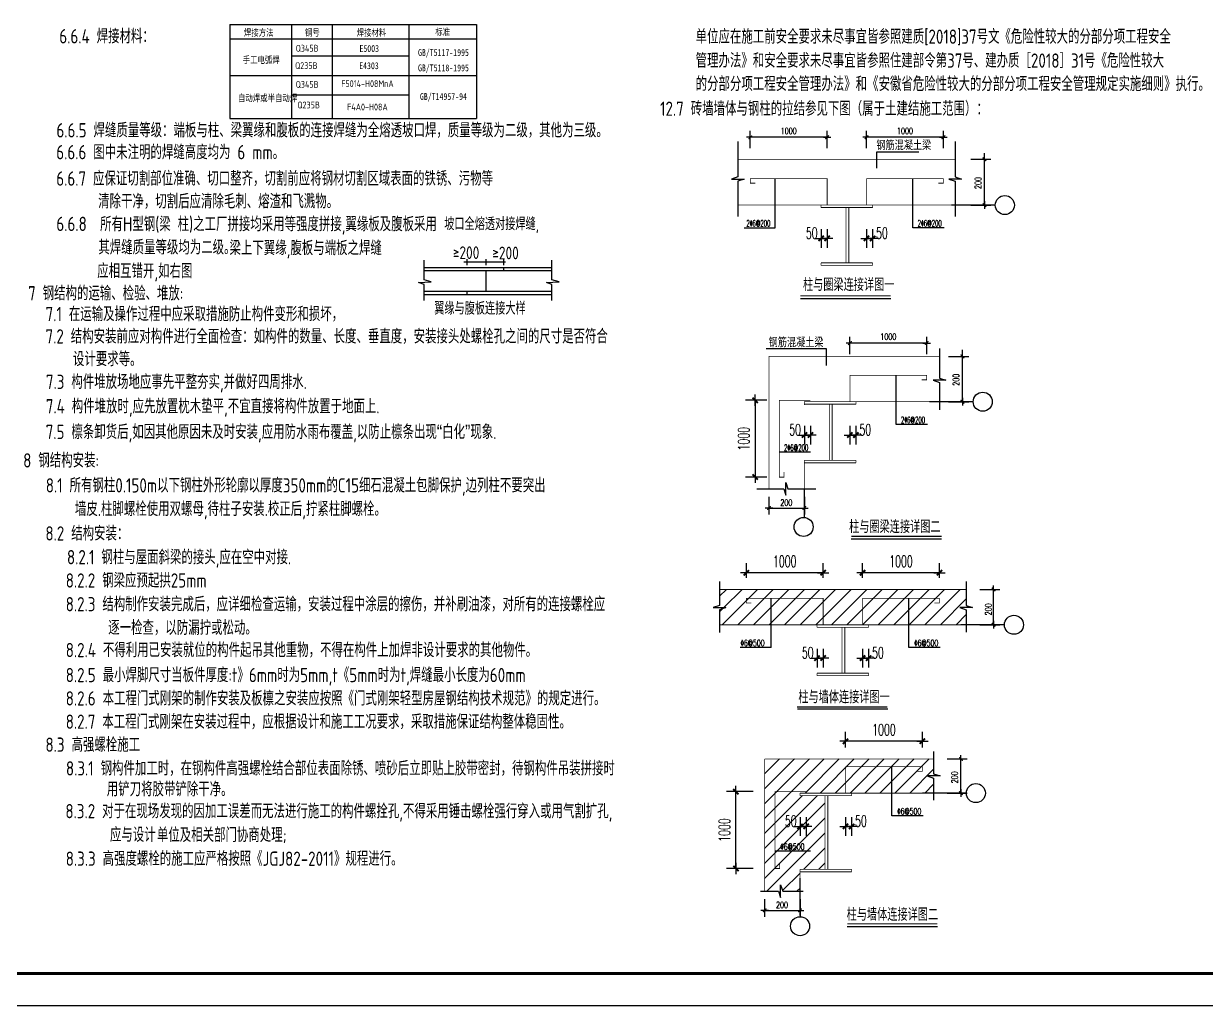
# Model space of a CAD drawing. Extents: x -307088 to 5640332, y -3541089 to -2181377.
# Drawn here: x 5498272 to 5535529, y -3063089 to -3032180 of the extents above; entities that cross this region are included whole.
import ezdxf
from ezdxf.enums import TextEntityAlignment as Align

# ---------------------------------------------------------------- set-up
doc = ezdxf.new("R2010")
doc.units = 0
doc.header["$LTSCALE"] = 100
doc.header["$MEASUREMENT"] = 0
doc.layers.get('0').update_dxf_attribs({"linetype": 'CONTINUOUS'})
doc.layers.get('DEFPOINTS').update_dxf_attribs({"linetype": 'CONTINUOUS'})
for name, color, linetype in [('102', 3, 'CONTINUOUS'), ('120', 7, 'CONTINUOUS'), ('12012', 1, 'CONTINUOUS'), ('323', 15, 'CONTINUOUS'), ('PUB_DIM', 3, 'CONTINUOUS'), ('PUB_TEXT', 7, 'CONTINUOUS'), ('PUB_TITLE', 4, 'CONTINUOUS'), ('THICK', 6, 'CONTINUOUS'), ('THIN', 7, 'CONTINUOUS'), ('标注尺寸', 253, 'CONTINUOUS'), ('标注钢筋', 253, 'CONTINUOUS')]:
    doc.layers.add(name, color=color, linetype=linetype)
doc.styles.add('11', font='')
doc.styles.add('_GBHZFS', font='txt.shx', dxfattribs={"width": 0.8, "bigfont": 'hztxt.shx'})
doc.styles.add('_HZTXT', font='tssdeng.shx', dxfattribs={"width": 0.8, "bigfont": 'HZTXT.shx'})
doc.styles.add('DIM_FONT', font='SIMPLEX.shx', dxfattribs={"width": 0.6, "bigfont": 'hztxt.shx'})
doc.styles.add('SIMPLEX', font='SIMPLEX.SHX')
doc.styles.get('11').set_extended_font_data('SimSun')
doc.dimstyles.new('DIMN120', dxfattribs={"dimscale": 1.2, "dimtxt": 300, "dimasz": 1, "dimexe": 250, "dimexo": 300, "dimgap": 150, "dimtad": 1, "dimdec": 0, "dimzin": 0, "dimdsep": 46, "dimtxsty": 'DIM_FONT', "dimblk": '_DIMX', "dimcen": 0.09, "dimclrt": 7, "dimadec": 0, "dimazin": 0, "dimtfac": 1, "dimtdec": 0, "dimtix": 1, "dimtmove": 2, "dimatfit": 3, "dimldrblk": '_DIMX', "dimfxl": 1, "dimtolj": 1, "dimtzin": 0, "dimarcsym": 0})

# ---------------------------------------------------------------- blocks, each defined once
blk = doc.blocks.new('_DIMX')
blk.add_line((-150, 0), (150, 0))
at = {"const_width": 50}
blk.add_lwpolyline([(-70, -70), (70, 70)], dxfattribs=at)
blk = doc.blocks.new('*D308')
at = {"layer": 'DEFPOINTS', "color": 0, "transparency": 16777216}
for p in [(5524300, -3044484), (5524492, -3044484), (5524492, -3045132)]:
    blk.add_point(p, dxfattribs=at)
at = {"layer": 'PUB_DIM', "color": 0, "lineweight": -2, "transparency": 16777216}
for p, q in [((5524300, -3044844), (5524300, -3045432)), ((5524492, -3044844), (5524492, -3045432)), ((5524299, -3045132), (5524298, -3045132)), ((5524300, -3045132), (5524492, -3045132)), ((5524493, -3045132), (5524494, -3045132))]:
    blk.add_line(p, q, dxfattribs=at)
at = {"layer": 'PUB_DIM', "color": 0, "lineweight": -2, "transparency": 16777216, "xscale": 1.199999999999999, "yscale": 1.199999999999999, "zscale": 1.199999999999999}
blk.add_blockref('_DIMX', (5524300, -3045132), dxfattribs=at)
at = {"layer": 'PUB_DIM', "color": 0, "lineweight": -2, "transparency": 16777216, "xscale": 1.199999999999999, "yscale": 1.199999999999999, "zscale": 1.199999999999999, "rotation": 180}
blk.add_blockref('_DIMX', (5524492, -3045132), dxfattribs=at)
at = {"layer": 'PUB_DIM', "color": 7, "transparency": 16777216, "insert": (5524784, -3044965), "char_height": 360, "attachment_point": 5, "style": 'DIM_FONT'}
blk.add_mtext('\\A1;50', dxfattribs=at)
blk = doc.blocks.new('*D309')
at = {"layer": 'DEFPOINTS', "color": 0, "transparency": 16777216}
for p in [(5522047, -3044038), (5521316, -3046457), (5522047, -3046457)]:
    blk.add_point(p, dxfattribs=at)
at = {"layer": 'PUB_DIM', "color": 0, "lineweight": -2, "transparency": 16777216}
for p, q in [((5521687, -3044038), (5521016, -3044038)), ((5521316, -3044039), (5521316, -3046456)), ((5521687, -3046457), (5521016, -3046457))]:
    blk.add_line(p, q, dxfattribs=at)
at = {"layer": 'PUB_DIM', "color": 0, "lineweight": -2, "transparency": 16777216, "xscale": 1.199999999999999, "yscale": 1.199999999999999, "zscale": 1.199999999999999}
for p, rotation in [((5521316, -3044038), 90), ((5521316, -3046457), 270)]:
    blk.add_blockref('_DIMX', p, dxfattribs=dict(at, rotation=rotation))
at = {"layer": 'PUB_DIM', "color": 7, "transparency": 16777216, "insert": (5520956, -3045247), "char_height": 360, "attachment_point": 5, "rotation": 90, "style": 'DIM_FONT'}
blk.add_mtext('\\A1;1000', dxfattribs=at)
blk = doc.blocks.new('*D310')
at = {"layer": 'DEFPOINTS', "color": 0, "transparency": 16777216}
for p in [(5522867, -3044484), (5523058, -3044484), (5523058, -3045132)]:
    blk.add_point(p, dxfattribs=at)
at = {"layer": 'PUB_DIM', "color": 0, "lineweight": -2, "transparency": 16777216}
for p, q in [((5522867, -3044844), (5522867, -3045432)), ((5523058, -3044844), (5523058, -3045432)), ((5522865, -3045132), (5522864, -3045132)), ((5522867, -3045132), (5523058, -3045132)), ((5523059, -3045132), (5523060, -3045132))]:
    blk.add_line(p, q, dxfattribs=at)
at = {"layer": 'PUB_DIM', "color": 0, "lineweight": -2, "transparency": 16777216, "xscale": 1.199999999999999, "yscale": 1.199999999999999, "zscale": 1.199999999999999}
blk.add_blockref('_DIMX', (5522867, -3045132), dxfattribs=at)
at = {"layer": 'PUB_DIM', "color": 0, "lineweight": -2, "transparency": 16777216, "xscale": 1.199999999999999, "yscale": 1.199999999999999, "zscale": 1.199999999999999, "rotation": 180}
blk.add_blockref('_DIMX', (5523058, -3045132), dxfattribs=at)
at = {"layer": 'PUB_DIM', "color": 7, "transparency": 16777216, "insert": (5522574, -3044965), "char_height": 360, "attachment_point": 5, "style": 'DIM_FONT'}
blk.add_mtext('\\A1;50', dxfattribs=at)
blk = doc.blocks.new('*D311')
at = {"layer": 'DEFPOINTS', "color": 0, "transparency": 16777216}
for p in [(5524164, -3054774), (5524164, -3055331), (5526584, -3055331)]:
    blk.add_point(p, dxfattribs=at)
at = {"layer": 'PUB_DIM', "color": 0, "lineweight": -2, "transparency": 16777216}
for p, q in [((5524164, -3054971), (5524164, -3054474)), ((5526584, -3054971), (5526584, -3054474)), ((5526583, -3054774), (5524165, -3054774))]:
    blk.add_line(p, q, dxfattribs=at)
at = {"layer": 'PUB_DIM', "color": 0, "lineweight": -2, "transparency": 16777216, "xscale": 1.199999999999999, "yscale": 1.199999999999999, "zscale": 1.199999999999999, "rotation": 180}
blk.add_blockref('_DIMX', (5524164, -3054774), dxfattribs=at)
at = {"layer": 'PUB_DIM', "color": 0, "lineweight": -2, "transparency": 16777216, "xscale": 1.199999999999999, "yscale": 1.199999999999999, "zscale": 1.199999999999999}
blk.add_blockref('_DIMX', (5526584, -3054774), dxfattribs=at)
at = {"layer": 'PUB_DIM', "color": 7, "transparency": 16777216, "insert": (5525374, -3054414), "char_height": 360, "attachment_point": 5, "style": 'DIM_FONT'}
blk.add_mtext('\\A1;1000', dxfattribs=at)
blk = doc.blocks.new('*D312')
at = {"layer": 'DEFPOINTS', "color": 0, "transparency": 16777216}
for p in [(5524164, -3056807), (5524355, -3056807), (5524355, -3057455)]:
    blk.add_point(p, dxfattribs=at)
at = {"layer": 'PUB_DIM', "color": 0, "lineweight": -2, "transparency": 16777216}
for p, q in [((5524164, -3057167), (5524164, -3057755)), ((5524355, -3057167), (5524355, -3057755)), ((5524163, -3057455), (5524162, -3057455)), ((5524164, -3057455), (5524355, -3057455)), ((5524357, -3057455), (5524358, -3057455))]:
    blk.add_line(p, q, dxfattribs=at)
at = {"layer": 'PUB_DIM', "color": 0, "lineweight": -2, "transparency": 16777216, "xscale": 1.199999999999999, "yscale": 1.199999999999999, "zscale": 1.199999999999999}
blk.add_blockref('_DIMX', (5524164, -3057455), dxfattribs=at)
at = {"layer": 'PUB_DIM', "color": 0, "lineweight": -2, "transparency": 16777216, "xscale": 1.199999999999999, "yscale": 1.199999999999999, "zscale": 1.199999999999999, "rotation": 180}
blk.add_blockref('_DIMX', (5524355, -3057455), dxfattribs=at)
at = {"layer": 'PUB_DIM', "color": 7, "transparency": 16777216, "insert": (5524648, -3057288), "char_height": 360, "attachment_point": 5, "style": 'DIM_FONT'}
blk.add_mtext('\\A1;50', dxfattribs=at)
blk = doc.blocks.new('*D313')
at = {"layer": 'DEFPOINTS', "color": 0, "transparency": 16777216}
for p in [(5522730, -3056807), (5522922, -3056807), (5522922, -3057455)]:
    blk.add_point(p, dxfattribs=at)
at = {"layer": 'PUB_DIM', "color": 0, "lineweight": -2, "transparency": 16777216}
for p, q in [((5522730, -3057167), (5522730, -3057755)), ((5522922, -3057167), (5522922, -3057755)), ((5522729, -3057455), (5522728, -3057455)), ((5522730, -3057455), (5522922, -3057455)), ((5522923, -3057455), (5522924, -3057455))]:
    blk.add_line(p, q, dxfattribs=at)
at = {"layer": 'PUB_DIM', "color": 0, "lineweight": -2, "transparency": 16777216, "xscale": 1.199999999999999, "yscale": 1.199999999999999, "zscale": 1.199999999999999}
blk.add_blockref('_DIMX', (5522730, -3057455), dxfattribs=at)
at = {"layer": 'PUB_DIM', "color": 0, "lineweight": -2, "transparency": 16777216, "xscale": 1.199999999999999, "yscale": 1.199999999999999, "zscale": 1.199999999999999, "rotation": 180}
blk.add_blockref('_DIMX', (5522922, -3057455), dxfattribs=at)
at = {"layer": 'PUB_DIM', "color": 7, "transparency": 16777216, "insert": (5522438, -3057288), "char_height": 360, "attachment_point": 5, "style": 'DIM_FONT'}
blk.add_mtext('\\A1;50', dxfattribs=at)
blk = doc.blocks.new('*D314')
at = {"layer": 'DEFPOINTS', "color": 0, "transparency": 16777216}
for p in [(5520708, -3056361), (5521615, -3056361), (5521615, -3058780)]:
    blk.add_point(p, dxfattribs=at)
at = {"layer": 'PUB_DIM', "color": 0, "lineweight": -2, "transparency": 16777216}
for p, q in [((5521255, -3056361), (5520408, -3056361)), ((5520708, -3058779), (5520708, -3056362)), ((5521255, -3058780), (5520408, -3058780))]:
    blk.add_line(p, q, dxfattribs=at)
at = {"layer": 'PUB_DIM', "color": 0, "lineweight": -2, "transparency": 16777216, "xscale": 1.199999999999999, "yscale": 1.199999999999999, "zscale": 1.199999999999999}
for p, rotation in [((5520708, -3056361), 90), ((5520708, -3058780), 270)]:
    blk.add_blockref('_DIMX', p, dxfattribs=dict(at, rotation=rotation))
at = {"layer": 'PUB_DIM', "color": 7, "transparency": 16777216, "insert": (5520348, -3057570), "char_height": 360, "attachment_point": 5, "rotation": 90, "style": 'DIM_FONT'}
blk.add_mtext('\\A1;1000', dxfattribs=at)
blk = doc.blocks.new('*D315')
at = {"layer": 'DEFPOINTS', "color": 0, "transparency": 16777216}
for p in [(5524826, -3038292), (5525017, -3038292), (5525017, -3038940)]:
    blk.add_point(p, dxfattribs=at)
at = {"layer": 'PUB_DIM', "color": 0, "lineweight": -2, "transparency": 16777216}
for p, q in [((5524825, -3038940), (5524824, -3038940)), ((5524826, -3038652), (5524826, -3039240)), ((5524826, -3038940), (5525017, -3038940)), ((5525017, -3038652), (5525017, -3039240)), ((5525019, -3038940), (5525020, -3038940))]:
    blk.add_line(p, q, dxfattribs=at)
at = {"layer": 'PUB_DIM', "color": 0, "lineweight": -2, "transparency": 16777216, "xscale": 1.199999999999999, "yscale": 1.199999999999999, "zscale": 1.199999999999999}
blk.add_blockref('_DIMX', (5524826, -3038940), dxfattribs=at)
at = {"layer": 'PUB_DIM', "color": 0, "lineweight": -2, "transparency": 16777216, "xscale": 1.199999999999999, "yscale": 1.199999999999999, "zscale": 1.199999999999999, "rotation": 180}
blk.add_blockref('_DIMX', (5525017, -3038940), dxfattribs=at)
at = {"layer": 'PUB_DIM', "color": 7, "transparency": 16777216, "insert": (5525310, -3038773), "char_height": 360, "attachment_point": 5, "style": 'DIM_FONT'}
blk.add_mtext('\\A1;50', dxfattribs=at)
blk = doc.blocks.new('*D316')
at = {"layer": 'DEFPOINTS', "color": 0, "transparency": 16777216}
for p in [(5524700, -3049468), (5524700, -3049993), (5527120, -3049993)]:
    blk.add_point(p, dxfattribs=at)
at = {"layer": 'PUB_DIM', "color": 0, "lineweight": -2, "transparency": 16777216}
for p, q in [((5524700, -3049633), (5524700, -3049168)), ((5527120, -3049633), (5527120, -3049168)), ((5527119, -3049468), (5524701, -3049468))]:
    blk.add_line(p, q, dxfattribs=at)
at = {"layer": 'PUB_DIM', "color": 0, "lineweight": -2, "transparency": 16777216, "xscale": 1.199999999999999, "yscale": 1.199999999999999, "zscale": 1.199999999999999, "rotation": 180}
blk.add_blockref('_DIMX', (5524700, -3049468), dxfattribs=at)
at = {"layer": 'PUB_DIM', "color": 0, "lineweight": -2, "transparency": 16777216, "xscale": 1.199999999999999, "yscale": 1.199999999999999, "zscale": 1.199999999999999}
blk.add_blockref('_DIMX', (5527120, -3049468), dxfattribs=at)
at = {"layer": 'PUB_DIM', "color": 7, "transparency": 16777216, "insert": (5525910, -3049108), "char_height": 360, "attachment_point": 5, "style": 'DIM_FONT'}
blk.add_mtext('\\A1;1000', dxfattribs=at)
blk = doc.blocks.new('*D317')
at = {"layer": 'DEFPOINTS', "color": 0, "transparency": 16777216}
for p in [(5523392, -3038292), (5523583, -3038292), (5523583, -3038940)]:
    blk.add_point(p, dxfattribs=at)
at = {"layer": 'PUB_DIM', "color": 0, "lineweight": -2, "transparency": 16777216}
for p, q in [((5523391, -3038940), (5523390, -3038940)), ((5523392, -3038652), (5523392, -3039240)), ((5523392, -3038940), (5523583, -3038940)), ((5523583, -3038652), (5523583, -3039240)), ((5523585, -3038940), (5523586, -3038940))]:
    blk.add_line(p, q, dxfattribs=at)
at = {"layer": 'PUB_DIM', "color": 0, "lineweight": -2, "transparency": 16777216, "xscale": 1.199999999999999, "yscale": 1.199999999999999, "zscale": 1.199999999999999}
blk.add_blockref('_DIMX', (5523392, -3038940), dxfattribs=at)
at = {"layer": 'PUB_DIM', "color": 0, "lineweight": -2, "transparency": 16777216, "xscale": 1.199999999999999, "yscale": 1.199999999999999, "zscale": 1.199999999999999, "rotation": 180}
blk.add_blockref('_DIMX', (5523583, -3038940), dxfattribs=at)
at = {"layer": 'PUB_DIM', "color": 7, "transparency": 16777216, "insert": (5523099, -3038773), "char_height": 360, "attachment_point": 5, "style": 'DIM_FONT'}
blk.add_mtext('\\A1;50', dxfattribs=at)
blk = doc.blocks.new('*D318')
at = {"layer": 'DEFPOINTS', "color": 0, "transparency": 16777216}
for p in [(5521038, -3049468), (5521038, -3049993), (5523457, -3049993)]:
    blk.add_point(p, dxfattribs=at)
at = {"layer": 'PUB_DIM', "color": 0, "lineweight": -2, "transparency": 16777216}
for p, q in [((5521038, -3049633), (5521038, -3049168)), ((5523457, -3049633), (5523457, -3049168)), ((5523456, -3049468), (5521039, -3049468))]:
    blk.add_line(p, q, dxfattribs=at)
at = {"layer": 'PUB_DIM', "color": 0, "lineweight": -2, "transparency": 16777216, "xscale": 1.199999999999999, "yscale": 1.199999999999999, "zscale": 1.199999999999999, "rotation": 180}
blk.add_blockref('_DIMX', (5521038, -3049468), dxfattribs=at)
at = {"layer": 'PUB_DIM', "color": 0, "lineweight": -2, "transparency": 16777216, "xscale": 1.199999999999999, "yscale": 1.199999999999999, "zscale": 1.199999999999999}
blk.add_blockref('_DIMX', (5523457, -3049468), dxfattribs=at)
at = {"layer": 'PUB_DIM', "color": 7, "transparency": 16777216, "insert": (5522248, -3049108), "char_height": 360, "attachment_point": 5, "style": 'DIM_FONT'}
blk.add_mtext('\\A1;1000', dxfattribs=at)
blk = doc.blocks.new('*D319')
at = {"layer": 'DEFPOINTS', "color": 0, "transparency": 16777216}
for p in [(5524700, -3051507), (5524891, -3051507), (5524891, -3052155)]:
    blk.add_point(p, dxfattribs=at)
at = {"layer": 'PUB_DIM', "color": 0, "lineweight": -2, "transparency": 16777216}
for p, q in [((5524700, -3051867), (5524700, -3052455)), ((5524891, -3051867), (5524891, -3052455)), ((5524699, -3052155), (5524698, -3052155)), ((5524700, -3052155), (5524891, -3052155)), ((5524892, -3052155), (5524894, -3052155))]:
    blk.add_line(p, q, dxfattribs=at)
at = {"layer": 'PUB_DIM', "color": 0, "lineweight": -2, "transparency": 16777216, "xscale": 1.199999999999999, "yscale": 1.199999999999999, "zscale": 1.199999999999999}
blk.add_blockref('_DIMX', (5524700, -3052155), dxfattribs=at)
at = {"layer": 'PUB_DIM', "color": 0, "lineweight": -2, "transparency": 16777216, "xscale": 1.199999999999999, "yscale": 1.199999999999999, "zscale": 1.199999999999999, "rotation": 180}
blk.add_blockref('_DIMX', (5524891, -3052155), dxfattribs=at)
at = {"layer": 'PUB_DIM', "color": 7, "transparency": 16777216, "insert": (5525184, -3051988), "char_height": 360, "attachment_point": 5, "style": 'DIM_FONT'}
blk.add_mtext('\\A1;50', dxfattribs=at)
blk = doc.blocks.new('*D320')
at = {"layer": 'DEFPOINTS', "color": 0, "transparency": 16777216}
for p in [(5523266, -3051507), (5523457, -3051507), (5523457, -3052155)]:
    blk.add_point(p, dxfattribs=at)
at = {"layer": 'PUB_DIM', "color": 0, "lineweight": -2, "transparency": 16777216}
for p, q in [((5523266, -3051867), (5523266, -3052455)), ((5523457, -3051867), (5523457, -3052455)), ((5523265, -3052155), (5523264, -3052155)), ((5523266, -3052155), (5523457, -3052155)), ((5523459, -3052155), (5523460, -3052155))]:
    blk.add_line(p, q, dxfattribs=at)
at = {"layer": 'PUB_DIM', "color": 0, "lineweight": -2, "transparency": 16777216, "xscale": 1.199999999999999, "yscale": 1.199999999999999, "zscale": 1.199999999999999}
blk.add_blockref('_DIMX', (5523266, -3052155), dxfattribs=at)
at = {"layer": 'PUB_DIM', "color": 0, "lineweight": -2, "transparency": 16777216, "xscale": 1.199999999999999, "yscale": 1.199999999999999, "zscale": 1.199999999999999, "rotation": 180}
blk.add_blockref('_DIMX', (5523457, -3052155), dxfattribs=at)
at = {"layer": 'PUB_DIM', "color": 7, "transparency": 16777216, "insert": (5522973, -3051988), "char_height": 360, "attachment_point": 5, "style": 'DIM_FONT'}
blk.add_mtext('\\A1;50', dxfattribs=at)

msp = doc.modelspace()

# ---------------------------------------------------------------- hatches: boundary and pattern name
h = msp.add_hatch()
h.set_pattern_fill('ANSI31', color=256, scale=2666.666667, style=0)
h.set_pattern_definition([(45, (5400580.26, -2927457.97), (-235.70226, 235.70226), [])])
h.paths.add_polyline_path([(5524164.2, -3056406.9), (5524164.2, -3055575.9), (5525624, -3055575.9), (5525624, -3056406.9), (5526938.6, -3056406.9), (5526938.6, -3055932.7), (5526738.6, -3055866.1), (5527138.6, -3055866.1), (5526938.6, -3055799.4), (5526938.6, -3055330.9), (5521614.7, -3055330.9), (5521614.7, -3059496.1), (5522049.4, -3059496.1), (5522116.1, -3059696.1), (5522116.1, -3059296.1), (5522182.8, -3059496.1), (5522730.4, -3059496.1), (5522730.4, -3058804.4), (5523514.3, -3058804.4), (5523514.3, -3056485.7), (5522730.4, -3056485.7), (5522730.4, -3056406.9)])
h.paths.add_polyline_path([(5525624, -3056406.9), (5525624, -3055575.9), (5524164.2, -3055575.9), (5524164.2, -3056406.9), (5524355.5, -3056406.9)], flags=16)
h.paths.add_polyline_path([(5522258.1, -3057138.1), (5522617.1, -3057138.1), (5522617.1, -3057438.1), (5522258.1, -3057438.1)], flags=24)
h.paths.add_polyline_path([(5522171.3, -3058228.3), (5523031.4, -3058228.3), (5523031.4, -3057928.3), (5522171.3, -3057928.3)], flags=24)
at = {"layer": '标注尺寸'}
h = msp.add_hatch(dxfattribs=at)
h.set_pattern_fill('ANSI31', color=256, scale=2777.777767, style=0)
h.set_pattern_definition([(45, (5420886.05, -3042469.5), (-245.5232, 245.5232), [])])
h.paths.add_polyline_path([(5520195.1, -3049993.4), (5520195.1, -3050498.9), (5519995.1, -3050565.6), (5520395.1, -3050565.6), (5520195.1, -3050632.2), (5520195.1, -3051107), (5521820.8, -3051107), (5521820.8, -3050276), (5523457.4, -3050276), (5523457.4, -3051107), (5524700, -3051107), (5524700, -3050276), (5526159.8, -3050276), (5526159.8, -3051107), (5527967.3, -3051107), (5527967.3, -3050632.2), (5527767.3, -3050565.6), (5528167.3, -3050565.6), (5527967.3, -3050498.9), (5527967.3, -3049993.4)])
h.paths.add_polyline_path([(5523266.2, -3051107), (5523457.4, -3051107), (5523457.4, -3050276), (5521820.8, -3050276), (5521820.8, -3051107)], flags=17)
h.paths.add_polyline_path([(5526159.8, -3051107), (5526159.8, -3050276), (5524700, -3050276), (5524700, -3051107), (5524891.3, -3051107)])

# ---------------------------------------------------------------- linework, layer by layer
at = {"color": 0}
for p, q in [((5504768.9, -3032203.7), (5512538.9, -3032203.7)), ((5504768.9, -3032203.7), (5504768.9, -3035162.5)), ((5506715.1, -3032203.7), (5506715.1, -3035162.5)), ((5507991.3, -3032203.7), (5507991.3, -3035162.5)), ((5510401.3, -3032203.7), (5510401.3, -3035162.5)), ((5512538.9, -3032203.7), (5512538.9, -3035162.5)), ((5504768.9, -3032652.8), (5512538.9, -3032652.8)), ((5506715.1, -3033190.8), (5510401.3, -3033190.8)), ((5504768.9, -3033815.1), (5512538.9, -3033815.1)), ((5506715.1, -3034420.8), (5510401.3, -3034420.8)), ((5504768.9, -3035162.5), (5512538.9, -3035162.5)), ((5510884.8, -3040243.9), (5510884.8, -3039629.3)), ((5512143.2, -3039674.3), (5513447.9, -3039674.3)), ((5512240.3, -3039780.3), (5512240.3, -3039598.8)), ((5512846.8, -3039780.3), (5512846.8, -3039598.8)), ((5513396.8, -3039780.3), (5513396.8, -3039598.8)), ((5514916, -3040243.9), (5514916, -3039629.3)), ((5510884.8, -3039857.6), (5514916, -3039857.6)), ((5510884.8, -3039951.6), (5514916, -3039951.6)), ((5512846.7, -3040601.6), (5512846.7, -3039951.6)), ((5513397.6, -3039951.6), (5513397.6, -3039857.6)), ((5510710.2, -3040324.5), (5511113.3, -3040311.1)), ((5510884.8, -3040391.6), (5510710.2, -3040324.5)), ((5511113.3, -3040311.1), (5510884.8, -3040243.9)), ((5510884.8, -3040897), (5510884.8, -3040391.6)), ((5514741.3, -3040324.5), (5515144.5, -3040311.1)), ((5514916, -3040391.6), (5514741.3, -3040324.5)), ((5515144.5, -3040311.1), (5514916, -3040243.9)), ((5514916, -3040897), (5514916, -3040391.6)), ((5510884.8, -3040601.6), (5514916, -3040601.6)), ((5510884.8, -3040709.1), (5514916, -3040709.1)), ((5512242, -3040709.1), (5512242, -3040601.6))]:
    msp.add_line(p, q, dxfattribs=at)
at = {"color": 0, "linetype": 'ByBlock'}
for p, q in [((5521163.8, -3036103.9, 148400), (5521163.8, -3035556.4, 148400)), ((5523583.5, -3036103.9, 148400), (5523583.5, -3035556.4, 148400)), ((5524826.1, -3036103.9, 148400), (5524826.1, -3035556.4, 148400)), ((5527245.7, -3036103.9, 148400), (5527245.7, -3035556.4, 148400)), ((5523582.7, -3035756.4, 148400), (5521164.6, -3035756.4, 148400)), ((5527244.9, -3035756.4, 148400), (5524826.9, -3035756.4, 148400)), ((5528540.3, -3037060.1, 148400), (5528540.3, -3036257.2, 148400)), ((5528107, -3036449.6, 148400), (5528740.3, -3036449.6, 148400)), ((5528540.3, -3037891.1, 148400), (5528540.3, -3037061.7, 148400)), ((5528107, -3037891.9, 148400), (5528740.3, -3037891.9, 148400)), ((5524300.4, -3042583.4, 148400), (5524300.4, -3042036, 148400)), ((5526719.3, -3042236, 148400), (5524301.2, -3042236, 148400)), ((5526720.1, -3042583.4, 148400), (5526720.1, -3042036, 148400)), ((5527411, -3042656.5, 148400), (5528044.2, -3042656.5, 148400)), ((5527844.2, -3043252.1, 148400), (5527844.2, -3042449.1, 148400)), ((5527844.2, -3044083.1, 148400), (5527844.2, -3043253.7, 148400)), ((5527411, -3044083.9, 148400), (5528044.2, -3044083.9, 148400)), ((5521750.9, -3047078.3, 148400), (5521750.9, -3047630.4, 148400)), ((5522866.6, -3047078.3, 148400), (5522866.6, -3047630.4, 148400)), ((5521750.9, -3047430.4, 148400), (5522079.4, -3047430.4, 148400)), ((5522081, -3047430.4, 148400), (5522865.8, -3047430.4, 148400)), ((5528394.9, -3049993.4, 148400), (5529028.2, -3049993.4, 148400)), ((5528828.2, -3050275.2, 148400), (5528828.2, -3049993.4, 148400)), ((5528828.2, -3051106.2, 148400), (5528828.2, -3050276.8, 148400)), ((5528394.9, -3051107, 148400), (5529028.2, -3051107, 148400)), ((5527366.2, -3055330.9, 148400), (5527999.4, -3055330.9, 148400)), ((5527799.4, -3055575.1, 148400), (5527799.4, -3055211.1, 148400)), ((5527799.4, -3056406.1, 148400), (5527799.4, -3055576.7, 148400)), ((5527366.2, -3056406.9, 148400), (5527999.4, -3056406.9, 148400)), ((5521614.7, -3059746, 148400), (5521614.7, -3060298, 148400)), ((5522730.4, -3059746, 148400), (5522730.4, -3060298, 148400)), ((5521614.7, -3060098, 148400), (5521943.1, -3060098, 148400)), ((5521944.7, -3060098, 148400), (5522729.6, -3060098, 148400))]:
    msp.add_line(p, q, dxfattribs=at)
at = {"color": 4, "const_width": 26.3, "elevation": 148400}
for points in [[(5527613.2, -3036449.6), (5520768.2, -3036449.6)], [(5523392.2, -3037891.9), (5520768.2, -3037891.9)], [(5523392.2, -3037891.9), (5523392.2, -3037970.7)], [(5525017.3, -3037891.9), (5523392.2, -3037891.9)], [(5525017.3, -3037891.9), (5525017.3, -3037970.7)], [(5527613.2, -3037891.9), (5525017.3, -3037891.9)], [(5524266.7, -3037970.7), (5523392.2, -3037970.7)], [(5524176.2, -3037970.7), (5524176.2, -3039710.4)], [(5524266.7, -3037970.7), (5524266.7, -3039710.4)], [(5524266.7, -3037970.7), (5525017.3, -3037970.7)], [(5523392.2, -3039710.4), (5523392.2, -3039789.2)], [(5525017.3, -3039710.4), (5523392.2, -3039710.4)], [(5525017.3, -3039710.4), (5525017.3, -3039789.2)], [(5524266.7, -3039789.2), (5523392.2, -3039789.2)], [(5524266.7, -3039789.2), (5525017.3, -3039789.2)], [(5527119.9, -3042656.5), (5521750.9, -3042656.5), (5521750.9, -3046830.4)], [(5527119.9, -3044083.9), (5522866.6, -3044083.9), (5522866.6, -3044188.7)], [(5522866.6, -3044083.9), (5522866.6, -3044162.7)], [(5524491.7, -3044083.9), (5522866.6, -3044083.9)], [(5523741.1, -3044162.7), (5522866.6, -3044162.7)], [(5523650.6, -3044162.7), (5523650.6, -3045926.5)], [(5523741.1, -3044162.7), (5523741.1, -3045926.5)], [(5523741.1, -3044162.7), (5524491.7, -3044162.7)], [(5524491.7, -3044083.9), (5524491.7, -3044162.7)], [(5522866.6, -3045926.5), (5522866.6, -3046830.4)], [(5522866.6, -3045926.5), (5522866.6, -3046005.3)], [(5524491.7, -3045926.5), (5522866.6, -3045926.5)], [(5523741.1, -3046005.3), (5522866.6, -3046005.3)], [(5523741.1, -3046005.3), (5524491.7, -3046005.3)], [(5524491.7, -3045926.5), (5524491.7, -3046005.3)], [(5527967.3, -3049993.4), (5520195.1, -3049993.4)], [(5523266.2, -3051107), (5520195.1, -3051107)], [(5523266.2, -3051107), (5523266.2, -3051185.8)], [(5524891.3, -3051107), (5523266.2, -3051107)], [(5524140.7, -3051185.8), (5523266.2, -3051185.8)], [(5524050.1, -3051185.8), (5524050.1, -3052630.7)], [(5524140.7, -3051185.8), (5524891.3, -3051185.8)], [(5524140.7, -3051185.8), (5524140.7, -3052630.7)], [(5527967.3, -3051107), (5524891.3, -3051107)], [(5524891.3, -3051107), (5524891.3, -3051185.8)], [(5523266.2, -3052630.7), (5523266.2, -3052709.5)], [(5524891.3, -3052630.7), (5523266.2, -3052630.7)], [(5524140.7, -3052709.5), (5523266.2, -3052709.5)], [(5524140.7, -3052709.5), (5524891.3, -3052709.5)], [(5524891.3, -3052630.7), (5524891.3, -3052709.5)], [(5526938.6, -3055330.9), (5521614.7, -3055330.9)], [(5521614.7, -3055330.9), (5521614.7, -3059496.1)], [(5522730.4, -3056406.9), (5522730.4, -3056485.7)], [(5524355.5, -3056406.9), (5522730.4, -3056406.9)], [(5523604.9, -3056485.7), (5522730.4, -3056485.7)], [(5523514.3, -3056485.7), (5523514.3, -3058804.4)], [(5523604.9, -3056485.7), (5524355.5, -3056485.7)], [(5523604.9, -3056485.7), (5523604.9, -3058804.4)], [(5526938.6, -3056406.9), (5524355.5, -3056406.9)], [(5524355.5, -3056406.9), (5524355.5, -3056485.7)], [(5522730.4, -3058804.4), (5522730.4, -3059496.1)], [(5522730.4, -3058804.4), (5522730.4, -3058883.2)], [(5524355.5, -3058804.4), (5522730.4, -3058804.4)], [(5523604.9, -3058883.2), (5522730.4, -3058883.2)], [(5523604.9, -3058883.2), (5524355.5, -3058883.2)], [(5524355.5, -3058804.4), (5524355.5, -3058883.2)]]:
    msp.add_lwpolyline(points, dxfattribs=at)
at = {"color": 0, "const_width": 28.8}
for points in [[(5512255.8, -3039659.1), (5512217.3, -3039697.5)], [(5512862.3, -3039659.1), (5512823.8, -3039697.5)], [(5513412.3, -3039659.1), (5513373.8, -3039697.5)]]:
    msp.add_lwpolyline(points, dxfattribs=at)
at = {"layer": '102'}
for centre in [(5529180.6, -3037891.9, 148400), (5528484.6, -3044083.9, 148400), (5522842.1, -3048026.6, 148400), (5529468.5, -3051107, 148400), (5528268.5, -3056406.9, 148400), (5522730.4, -3060598, 148400)]:
    msp.add_circle(centre, 300, dxfattribs=at)
at = {"layer": '120'}
for p, q in [((5528880.6, -3037891.9, 148400), (5527503.6, -3037891.9, 148400)), ((5528184.6, -3044083.9, 148400), (5526807.6, -3044083.9, 148400)), ((5522866.6, -3047727.6, 148400), (5522866.6, -3046830.4, 148400)), ((5529168.5, -3051107, 148400), (5527791.5, -3051107, 148400)), ((5527968.5, -3056406.9, 148400), (5526591.4, -3056406.9, 148400)), ((5522730.4, -3060259.8, 148400), (5522730.4, -3059088, 148400))]:
    msp.add_line(p, q, dxfattribs=at)
at = {"layer": '12012', "const_width": 25, "elevation": 148400}
for points in [[(5523583.5, -3037891.9), (5523583.5, -3037060.9), (5521163.8, -3037060.9), (5521163.8, -3037203.1), (5521322, -3037203.1)], [(5524826.1, -3037891.9), (5524826.1, -3037060.9), (5527245.7, -3037060.9), (5527245.7, -3037203.1), (5527087.6, -3037203.1)], [(5524300.4, -3044083.9), (5524300.4, -3043252.9), (5526720.1, -3043252.9), (5526720.1, -3043395), (5526562, -3043395)], [(5523049.1, -3044037.6), (5522080.2, -3044037.6), (5522080.2, -3046457.2), (5522222.4, -3046457.2), (5522222.4, -3046299.1)], [(5523457.4, -3051107), (5523457.4, -3050276), (5521037.8, -3050276), (5521037.8, -3050418.2), (5521195.9, -3050418.2)], [(5524700, -3051107), (5524700, -3050276), (5527119.7, -3050276), (5527119.7, -3050418.2), (5526961.6, -3050418.2)], [(5524164.2, -3056406.9), (5524164.2, -3055575.9), (5526583.9, -3055575.9), (5526583.9, -3055718.1), (5526425.7, -3055718.1)], [(5522912.8, -3056360.6), (5521943.9, -3056360.6), (5521943.9, -3058780.3), (5522086.1, -3058780.3), (5522086.1, -3058622.1)]]:
    msp.add_lwpolyline(points, dxfattribs=at)
at = {"layer": '323', "elevation": 148400}
for points in [[(5520768.2, -3035891.3), (5520768.2, -3037004.7), (5520568.2, -3037071.3), (5520968.2, -3037071.3), (5520768.2, -3037138), (5520768.2, -3038251.3)], [(5527613.2, -3035891.3), (5527613.2, -3037004.7), (5527813.2, -3037071.3), (5527413.2, -3037071.3), (5527613.2, -3037138), (5527613.2, -3038251.3)], [(5527119.9, -3042412), (5527119.9, -3043342.4), (5527319.9, -3043409), (5526919.9, -3043409), (5527119.9, -3043475.7), (5527119.9, -3044339.8)], [(5521371, -3046830.4), (5522215.7, -3046830.4), (5522282.4, -3047030.4), (5522282.4, -3046630.4), (5522349.1, -3046830.4), (5523226.1, -3046830.4)], [(5520195.1, -3049748), (5520195.1, -3050498.9), (5519995.1, -3050565.6), (5520395.1, -3050565.6), (5520195.1, -3050632.2), (5520195.1, -3051350)], [(5527967.3, -3049748), (5527967.3, -3050498.9), (5528167.3, -3050565.6), (5527767.3, -3050565.6), (5527967.3, -3050632.2), (5527967.3, -3051337.9)], [(5526938.6, -3055100.9), (5526938.6, -3055799.4), (5527138.6, -3055866.1), (5526738.6, -3055866.1), (5526938.6, -3055932.7), (5526938.6, -3056634)], [(5521482.7, -3059496.1), (5522049.4, -3059496.1), (5522116.1, -3059696.1), (5522116.1, -3059296.1), (5522182.8, -3059496.1), (5522829.4, -3059496.1)]]:
    msp.add_lwpolyline(points, dxfattribs=at)
at = {"layer": 'DEFPOINTS', "color": 0, "linetype": 'ByBlock'}
for p in [(5521163.8, -3035756.4, 148400), (5521163.8, -3035852.3, 148400), (5523583.5, -3035852.3, 148400), (5524826.1, -3035756.4, 148400), (5524826.1, -3035852.3, 148400), (5527245.7, -3035852.3, 148400), (5527867, -3036449.6, 148400), (5528540.3, -3036449.6, 148400), (5527867, -3037060.9, 148400), (5527867, -3037060.9, 148400), (5523671, -3037884, 148400), (5523420.8, -3037891.9, 148400), (5523604.3, -3037890.2, 148400), (5527867, -3037891.9, 148400), (5524300.4, -3042236, 148400), (5524300.4, -3042488.8, 148400), (5527755.3, -3042656.5, 148400), (5527844.2, -3042656.5, 148400), (5527755.3, -3043252.9, 148400), (5527755.3, -3043252.9, 148400), (5522895.2, -3044083.9, 148400), (5523078.7, -3044082.2, 148400), (5523145.4, -3044075.9, 148400), (5527755.3, -3044083.9, 148400), (5522866.6, -3047430.4, 148400), (5528154.9, -3049993.4, 148400), (5528828.2, -3049993.4, 148400), (5528154.9, -3050276, 148400), (5528154.9, -3050276, 148400), (5523294.8, -3051107, 148400), (5523478.3, -3051105.3, 148400), (5523545, -3051099.1, 148400), (5528154.9, -3051107, 148400), (5527126.2, -3055330.9, 148400), (5527799.4, -3055330.9, 148400), (5522759, -3056406.9, 148400), (5522942.5, -3056405.2, 148400), (5523009.2, -3056399, 148400), (5527126.2, -3056406.9, 148400), (5521614.7, -3059711.2, 148400), (5522184.3, -3059711.2, 148400), (5522184.3, -3059711.2, 148400), (5522730.4, -3059711.2, 148400), (5522730.4, -3060098, 148400)]:
    msp.add_point(p, dxfattribs=at)
at = {"layer": 'PUB_TITLE'}
msp.add_lwpolyline([(5479576.3, -3063089.1), (5563676.3, -3063089.1), (5563676.3, -3003689.1), (5479576.3, -3003689.1)], close=True, dxfattribs=at)
at = {"layer": 'PUB_TITLE', "const_width": 100}
msp.add_lwpolyline([(5482076.3, -3062089.1), (5562676.3, -3062089.1), (5562676.3, -3004689.1), (5482076.3, -3004689.1)], close=True, dxfattribs=at)
at = {"layer": 'THICK', "const_width": 40, "elevation": 148400}
for points in [[(5522740, -3040749.1), (5525585.3, -3040749.1)], [(5524342.8, -3048321.2), (5527188.1, -3048321.2)], [(5522635.9, -3053695.7), (5525481.2, -3053695.7)], [(5524214.3, -3060522.9), (5527059.6, -3060522.9)]]:
    msp.add_lwpolyline(points, dxfattribs=at)
at = {"layer": 'THIN', "elevation": 148400}
for points in [[(5522740, -3040829.1), (5525585.3, -3040829.1)], [(5524342.8, -3048401.2), (5527188.1, -3048401.2)], [(5522654.7, -3053755.8), (5525500, -3053755.8)], [(5524214.3, -3060602.9), (5527059.6, -3060602.9)]]:
    msp.add_lwpolyline(points, dxfattribs=at)
at = {"layer": '标注尺寸'}
for p, q in [((5525150.7, -3036730.8, 148400), (5525150.7, -3036215.3, 148400)), ((5525150.7, -3036215.3, 148400), (5526473.6, -3036215.3, 148400)), ((5521946.9, -3038605.5, 148400), (5521946.9, -3037060.9, 148400)), ((5526285.8, -3038605.5, 148400), (5526285.8, -3037060.9, 148400)), ((5520966.6, -3038605.5, 148400), (5521946.9, -3038605.5, 148400)), ((5527266.1, -3038605.5, 148400), (5526285.8, -3038605.5, 148400)), ((5523567.3, -3042422.2, 148400), (5521659.5, -3042422.2, 148400)), ((5523567.3, -3042937.7, 148400), (5523567.3, -3042422.2, 148400)), ((5525760.2, -3044797.5, 148400), (5525760.2, -3043252.9, 148400)), ((5526740.5, -3044797.5, 148400), (5525760.2, -3044797.5, 148400)), ((5523060.4, -3045672.9, 148400), (5522080.2, -3045672.9, 148400)), ((5521820.8, -3051820.6, 148400), (5521820.8, -3050276, 148400)), ((5526159.8, -3051820.6, 148400), (5526159.8, -3050276, 148400)), ((5521820.8, -3051820.6, 148400), (5520840.6, -3051820.6, 148400)), ((5527140.1, -3051820.6, 148400), (5526159.8, -3051820.6, 148400)), ((5525624, -3057120.5, 148400), (5525624, -3055575.9, 148400)), ((5526604.3, -3057120.5, 148400), (5525624, -3057120.5, 148400)), ((5523059.1, -3058235.1, 148400), (5521943.9, -3058235.1, 148400))]:
    msp.add_line(p, q, dxfattribs=at)

# ---------------------------------------------------------------- block references
at = {"color": 0, "linetype": 'ByBlock'}
for p, xscale, yscale, zscale, rotation in [((5521163.8, -3035756.4, 148400), 0.7999999988824129, 0.7999999988824129, 0.7999999988824129, 180), ((5524826.1, -3035756.4, 148400), 0.7999999988824129, 0.7999999988824129, 0.7999999988824129, 180), ((5528540.3, -3036449.6, 148400), 0.7999999998137355, 0.7999999998137355, 0.7999999998137355, 90), ((5528540.3, -3037891.9, 148400), 0.7999999998137355, 0.7999999998137355, 0.7999999998137355, 270), ((5524300.4, -3042236, 148400), 0.7999999988824129, 0.7999999988824129, 0.7999999988824129, 180), ((5527844.2, -3042656.5, 148400), 0.7999999998137355, 0.7999999998137355, 0.7999999998137355, 90), ((5527844.2, -3044083.9, 148400), 0.7999999998137355, 0.7999999998137355, 0.7999999998137355, 270), ((5521750.9, -3047430.4, 148400), 0.7999999988824129, 0.7999999988824129, 0.7999999988824129, 180), ((5528828.2, -3049993.4, 148400), 0.7999999998137355, 0.7999999998137355, 0.7999999998137355, 90), ((5528828.2, -3051107, 148400), 0.7999999998137355, 0.7999999998137355, 0.7999999998137355, 270), ((5527799.4, -3055330.9, 148400), 0.7999999998137355, 0.7999999998137355, 0.7999999998137355, 90), ((5527799.4, -3056406.9, 148400), 0.7999999998137355, 0.7999999998137355, 0.7999999998137355, 270), ((5521614.7, -3060098, 148400), 0.7999999988824129, 0.7999999988824129, 0.7999999988824129, 180)]:
    msp.add_blockref('_DIMX', p, dxfattribs=dict(at, xscale=xscale, yscale=yscale, zscale=zscale, rotation=rotation))
at = {"color": 0, "linetype": 'ByBlock', "xscale": 0.7999999988824129, "yscale": 0.7999999988824129, "zscale": 0.7999999988824129}
for p in [(5523583.5, -3035756.4, 148400), (5527245.7, -3035756.4, 148400), (5526720.1, -3042236, 148400), (5522866.6, -3047430.4, 148400), (5522730.4, -3060098, 148400)]:
    msp.add_blockref('_DIMX', p, dxfattribs=at)

# ---------------------------------------------------------------- texts
at = {"color": 0, "style": '_HZTXT', "width": 0.8}
for s, height, p in [('6.6.4 焊接材料：', 450, (5499395.8, -3032801.3)), ('焊接方法', 216, (5505210.9, -3032588.5)), ('钢号', 216, (5507135.2, -3032588.5)), ('焊接材料', 216, (5508764.2, -3032588.5)), ('标准', 216, (5511241.1, -3032569.4)), ('单位应在施工前安全要求未尽事宜皆参照建质[2018]37号文《危险性较大的分部分项工程安全', 450, (5519441.1, -3032813.4, 445200)), ('Q345B', 216, (5506844, -3033061.8)), ('手工电弧焊', 216, (5505173.9, -3033447.9)), ('Q235B', 216, (5506824, -3033607.1)), ('管理办法》和安全要求未尽事宜皆参照住建部令第37号、建办质［2018］31号《危险性较大', 450, (5519441.1, -3033567.5, 445200)), ('Q345B', 216, (5506844, -3034201.1)), ('的分部分项工程安全管理办法》和《安徽省危险性较大的分部分项工程安全管理规定实施细则》执行。', 450, (5519441.1, -3034302.7, 445200)), ('自动焊或半自动焊', 216, (5505023.9, -3034649)), ('Q235B', 216, (5506897.2, -3034849.7)), ('12.7 砖墙墙体与钢柱的拉结参见下图（属于土建结施工范围）：', 450, (5518320.4, -3035081.6, 445200)), ('6.6.5 焊缝质量等级：端板与柱、梁翼缘和腹板的连接焊缝为全熔透坡口焊，质量等级为二级，其他为三级。', 450, (5499304.8, -3035762.2)), ('6.6.6 图中未注明的焊缝高度均为 6 mm。', 450, (5499299.8, -3036451)), ('6.6.7 应保证切割部位准确、切口整齐，切割前应将钢材切割区域表面的铁锈、污物等', 450, (5499299.8, -3037281.2)), ('清除干净，切割后应清除毛刺、熔渣和飞溅物。', 450, (5500619.4, -3037999.2)), (' 所有H型钢(梁 柱)之工厂拼接均采用等强度拼接,翼缘板及腹板采用', 450, (5500462, -3038716.6, -13276.4)), ('坡口全熔透对接焊缝,', 400, (5511521, -3038682.4, -13276.4)), ('6.6.8', 450, (5499302.9, -3038709.4)), ('其焊缝质量等级均为二级。', 450, (5500626.1, -3039447.7, -13276.4)), ('梁上下翼缘,腹板与端板之焊缝', 450, (5504757.6, -3039468.8, -13276.4)), ('≥200', 400, (5511792.5, -3039590.3)), ('≥200', 400, (5513035.8, -3039600.5)), ('应相互错开,如右图', 450, (5500590.7, -3040193.2, -13276.4)), ('7 钢结构的运输、检验、堆放:', 450, (5498413.2, -3040894.2)), ('7.1 在运输及操作过程中应采取措施防止构件变形和损坏，', 450, (5498963.5, -3041548.5)), ('翼缘与腹板连接大样', 400, (5511206.6, -3041341.8)), ('7.2 结构安装前应对构件进行全面检查：如构件的数量、长度、垂直度，安装接头处螺栓孔之间的尺寸是否符合', 450, (5498961.9, -3042251.2)), ('设计要求等。', 450, (5499825.9, -3042965.2)), ('7.3 构件堆放场地应事先平整夯实,并做好四周排水.', 450, (5498973.4, -3043683)), ('7.4 构件堆放时,应先放置枕木垫平,不宜直接将构件放置于地面上.', 450, (5498970.3, -3044451.3)), ('7.5 檩条卸货后,如因其他原因未及时安装,应用防水雨布覆盖,以防止檩条出现“白化”现象.', 450, (5498967.2, -3045258.7)), ('8 钢结构安装:', 450, (5498257.1, -3046156.8)), ('8.1 所有钢柱0.150m以下钢柱外形轮廓以厚度350mm的C15细石混凝土包脚保护,边列柱不要突出', 450, (5498969.1, -3046942.2)), ('墙皮.柱脚螺栓使用双螺母,待柱子安装.校正后,拧紧柱脚螺栓。', 450, (5499887.6, -3047683)), ('8.2 结构安装：', 450, (5498957.8, -3048454.9)), ('8.2.1 钢柱与屋面斜梁的接头,应在空中对接.', 450, (5499635.6, -3049203.6)), ('8.2.2 钢梁应预起拱25mm', 450, (5499597.7, -3049936.5)), ('8.2.3 结构制作安装完成后，应详细检查运输，安装过程中涂层的擦伤，并补刷油漆，对所有的连接螺栓应', 450, (5499596.2, -3050683.7)), ('逐一检查，以防漏拧或松动。', 450, (5500937, -3051425)), ('8.2.4 不得利用已安装就位的构件起吊其他重物，不得在构件上加焊非设计要求的其他物件。', 450, (5499596.4, -3052127)), ('8.2.5 最小焊脚尺寸当板件厚度:t》6mm时为5mm,t《5mm时为t,焊缝最小长度为60mm', 450, (5499596.4, -3052914.2)), ('8.2.6 本工程门式刚架的制作安装及板檩之安装应按照《门式刚架轻型房屋钢结构技术规范》的规定进行。', 450, (5499596.4, -3053649.8)), ('8.2.7 本工程门式刚架在安装过程中，应根据设计和施工工况要求，采取措施保证结构整体稳固性。', 450, (5499596.4, -3054382.8)), ('8.3 高强螺栓施工', 450, (5498958.9, -3055107.1)), ('8.3.1 钢构件加工时，在钢构件高强螺栓结合部位表面除锈、喷砂后立即贴上胶带密封，待钢构件吊装拼接时', 450, (5499603.2, -3055853.2)), ('用铲刀将胶带铲除干净。', 450, (5500891.7, -3056508.8)), ('8.3.2 对于在现场发现的因加工误差而无法进行施工的构件螺拴孔,不得采用锤击螺栓强行穿入或用气割扩孔,', 450, (5499587.6, -3057200)), ('应与设计', 450, (5500990.5, -3057943.2)), ('单位及相关部门协商处理;', 450, (5502470.9, -3057949.3)), ('8.3.3 高强度螺栓的施工应严格按照《JGJ82-2011》规程进行。', 450, (5499596.4, -3058696.8))]:
    msp.add_text(s, height=height, dxfattribs=at).set_placement(p)
at = {"color": 0}
for s, style, width, p in [('E5003', '11', 0.7, (5509159.8, -3033069.1)), ('GB/T5117-1995', '11', 0.7, (5511496.5, -3033195.8)), ('E4303', '11', 0.7, (5509150.8, -3033612)), ('GB/T5118-1995', '11', 0.7, (5511496.5, -3033679)), ('F5014-H08MnA', '_HZTXT', 0.8, (5509102.3, -3034178.2)), ('GB/T14957-94', '11', 0.7, (5511496.5, -3034581.4)), ('F4A0-H08A', '_HZTXT', 0.8, (5509102.3, -3034911.6))]:
    msp.add_text(s, height=216, dxfattribs=dict(at, style=style, width=width)).set_placement(p, align=Align.CENTER)
at = {"color": 7, "linetype": 'ByBlock', "char_height": 200, "attachment_point": 5, "style": 'DIM_FONT'}
for s, insert in [('\\A1;1000', (5522373.6, -3035556.4, 148400)), ('\\A1;1000', (5526035.9, -3035556.4, 148400)), ('\\A1;1000', (5525510.3, -3042036, 148400)), ('200', (5522298.9, -3047258.7, 148400)), ('200', (5522162.7, -3059926.3, 148400))]:
    msp.add_mtext(s, dxfattribs=dict(at, insert=insert))
at = {"color": 7, "linetype": 'ByBlock', "char_height": 200, "attachment_point": 5, "rotation": 90, "style": 'DIM_FONT'}
for insert in [(5528340.3, -3037198.6, 148400), (5527644.2, -3043393, 148400), (5528663, -3050621.9, 148400), (5527599.4, -3055908.6, 148400)]:
    msp.add_mtext('200', dxfattribs=dict(at, insert=insert))
at = {"layer": 'PUB_TEXT', "style": '_GBHZFS', "width": 0.8}
for s, height, p in [('钢筋混凝土梁', 266.67, (5525134.4, -3036157.1, 148400)), ('柱与圈梁连接详图一', 400, (5522822.7, -3040598.1, 148400)), ('钢筋混凝土梁', 266.67, (5521741, -3042363.9, 148400)), ('柱与圈梁连接详图二', 400, (5524275.4, -3048220.5, 148400)), ('柱与墙体连接详图一', 400, (5522676.6, -3053580.7, 148400)), ('柱与墙体连接详图二', 400, (5524198.4, -3060428.4, 148400))]:
    msp.add_text(s, height=height, dxfattribs=at).set_placement(p)
at = {"layer": '标注钢筋', "style": 'SIMPLEX'}
for s, width, p, p2 in [('2%%1306@200', 0.586766, (5521038.3, -3038566.3, 148400), (5521798.3, -3038566.3, 148400)), ('2%%1306@200', 0.586766, (5526434.4, -3038566.3, 148400), (5527194.4, -3038566.3, 148400)), ('2%%1306@200', 0.586766, (5525908.8, -3044758.2, 148400), (5526668.8, -3044758.2, 148400)), ('2%%1306@200', 0.586766, (5522228.7, -3045633.7, 148400), (5522988.7, -3045633.7, 148400)), ('%%1306@500', 0.687932, (5520853.6, -3051781.3, 148400), (5521613.6, -3051781.3, 148400)), ('%%1306@500', 0.687932, (5526324.4, -3051781.3, 148400), (5527084.4, -3051781.3, 148400)), ('%%1306@500', 0.687932, (5525788.6, -3057081.2, 148400), (5526548.6, -3057081.2, 148400)), ('%%1306@500', 0.687932, (5522108.5, -3058195.9, 148400), (5522868.5, -3058195.9, 148400))]:
    msp.add_text(s, height=200, dxfattribs=dict(at, width=width)).set_placement(p, p2, align=Align.FIT)

# ---------------------------------------------------------------- dimensions: what is measured, and where the dimension line sits
at = {"layer": 'PUB_DIM'}
for base, p1, p2, picture, middle in [((5523583.5, -3038939.8, 148400), (5523392.2, -3038291.6, 148400), (5523583.5, -3038291.6, 148400), '*D317', (5523099.5, -3038773.1, 148400)), ((5525017.3, -3038939.8, 148400), (5524826.1, -3038291.6, 148400), (5525017.3, -3038291.6, 148400), '*D315', (5525310.1, -3038773.1, 148400)), ((5523057.9, -3045131.7, 148400), (5522866.6, -3044483.5, 148400), (5523057.9, -3044483.5, 148400), '*D310', (5522573.8, -3044965.1, 148400)), ((5524491.7, -3045131.7, 148400), (5524300.4, -3044483.5, 148400), (5524491.7, -3044483.5, 148400), '*D308', (5524784.5, -3044965.1, 148400)), ((5523457.4, -3052154.9, 148400), (5523266.2, -3051506.6, 148400), (5523457.4, -3051506.6, 148400), '*D320', (5522973.4, -3051988.2, 148400)), ((5524891.3, -3052154.9, 148400), (5524700, -3051506.6, 148400), (5524891.3, -3051506.6, 148400), '*D319', (5525184, -3051988.2, 148400)), ((5522921.6, -3057454.7, 148400), (5522730.4, -3056806.5, 148400), (5522921.6, -3056806.5, 148400), '*D313', (5522437.6, -3057288.1, 148400)), ((5524355.5, -3057454.7, 148400), (5524164.2, -3056806.5, 148400), (5524355.5, -3056806.5, 148400), '*D312', (5524648.2, -3057288.1, 148400))]:
    dim = msp.add_linear_dim(base=base, p1=p1, p2=p2, angle=0, text='50', dimstyle='DIMN120', dxfattribs=at)
    dim.commit()
    dim.dimension.update_dxf_attribs({"geometry": picture, "text_midpoint": middle, "dimtype": 129})
for p1, p2, distance, picture, middle in [((5522046.5, -3044037.6, 148400), (5522046.5, -3046457.2, 148400), -730.6, '*D309', (5520955.9, -3045247.4, 148400)), ((5523457.4, -3049993.4, 148400), (5521037.8, -3049993.4, 148400), -525, '*D318', (5522247.6, -3049108.4, 148400)), ((5527119.7, -3049993.4, 148400), (5524700, -3049993.4, 148400), -525, '*D316', (5525909.9, -3049108.4, 148400)), ((5526583.9, -3055330.9, 148400), (5524164.2, -3055330.9, 148400), -556.9, '*D311', (5525374.1, -3054414, 148400)), ((5521614.7, -3058780.3, 148400), (5521614.7, -3056360.6, 148400), 906.8, '*D314', (5520347.9, -3057570.4, 148400))]:
    dim = msp.add_aligned_dim(p1=p1, p2=p2, distance=distance, text='1000', dimstyle='DIMN120', dxfattribs=at)
    dim.commit()
    dim.dimension.update_dxf_attribs({"geometry": picture, "text_midpoint": middle})

doc.saveas('drawing.dxf')
